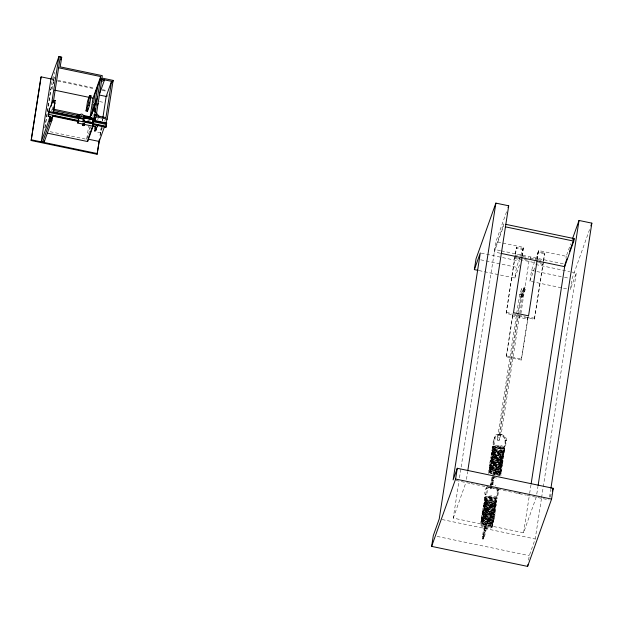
<?xml version="1.0" encoding="UTF-8"?>
<svg xmlns="http://www.w3.org/2000/svg" width="623" height="623" viewBox="0 0 623 623"><rect width="100%" height="100%" fill="white"/><g stroke="black" fill="none" stroke-linecap="round" stroke-linejoin="round"><path stroke-width="0.47" stroke-dasharray="3.12 2.34" d="M498.423 489.413C499.677 492.754 495.565 489.787 498.61 490.76L497.473 497.995L496.212 499.342L494.88 499.553L486.197 497.909L485.068 498.275L484.468 497.504M506.39 440.391C504.607 441.512 505.183 438.997 506.39 440.391C505.128 442.813 506.997 447.836 503.641 449.012C500.292 449.308 497.037 447.423 493.673 447.446C493.603 446.146 491.095 446.855 492.567 448.474C494.327 452.952 506.67 454.284 504.505 447.773C501.717 443.288 488.533 444.97 493.112 451.301C494.997 454.992 504.513 455.086 502.901 452.064C507.885 457.998 494.966 459.058 492.567 454.712C488.136 448.786 500.129 446.932 503.267 450.484C507.815 456.48 495.34 457.134 492.879 453.053M486.649 486.96C481.696 496.095 488.448 498.696 486.968 488.167C484.577 488.518 488.79 489.429 488.44 486.999M486.392 494.732L485.06 494.452M492.848 443.989L494.187 444.269L495.129 438.094L494.413 437.587L493.813 437.767L492.848 443.989L494.187 444.269M493.572 512.947C474.757 504.716 482.272 527.12 494.467 517.674C494.935 512.238 486.065 511.662 483.549 513.92C486.314 516.56 494.226 518.375 495.09 513.243C489.842 502.263 471.666 516.194 490.356 518.18C504.319 514.894 481.844 506.297 483.612 513.843M500.939 475.777C501.632 469.376 488.152 469.594 489.857 473.823M491.609 461.588L491.89 459.969C495.815 466.066 510.214 460.366 499.576 456.075C487.147 452.251 488.51 466.129 499.591 464.509C505.868 462.757 494.888 458.1 491.345 461.783C485.434 466.596 497.777 472.164 501.585 468.239C505.058 461.908 492.139 460.958 490.994 463.824C491.804 466.658 489.226 463.434 489.935 461.814C492.006 458.364 497.123 458.707 500.394 460.015C505.58 462.982 493.813 464.478 491.905 459.899C487.093 454.19 499.335 451.94 502.473 455.654M489.335 525.057C475.022 524.839 482.381 511.047 492.777 518.11M485.636 498.018C484.826 499.584 497.427 503.773 495.612 499.046C492.497 496.414 482.288 496.749 484.351 502.582C486.68 506.172 495.596 508.376 496.687 502.909C495.495 498.33 488.292 498.096 485.691 500.113C485.496 503.493 483.012 499.708 484.943 497.489C504.552 489.733 496.827 512.947 484.429 497.972C484.803 494.927 489.709 497.606 491.064 497.372C497.247 500.324 496.905 496.297 497.24 490.722M497.123 474.594C484.445 474.866 488.307 461.604 499.366 466.915C507.083 471.969 492.98 475.793 490.176 470.217M44.84 127.847L52.348 79.207L54.894 72.066M45.012 127.66L50.922 89.385M52.254 89.182L54.388 77.719M52.052 110.287L52.791 105.521M50.183 131.702L86.659 139.318L88.731 125.924M89.93 126.594L89.346 130.417L90.608 126.858M92.905 117.21L93.341 114.383M100.038 135.214L101.214 127.583M102.25 120.909L102.538 119.001M100.093 135.798L101.409 127.294M102.429 120.683L102.717 118.791M536.341 496.936L523.577 532.782L453.256 518.11L458.886 481.634M459.478 477.786L495.931 241.638L507.099 210.27M466.463 479.383L467.647 471.704M543.474 261.676L534.378 319.311L506.156 313.416L516.233 248.125L516.584 247.144L523.164 248.515L523.561 247.401L495.931 241.638M506.156 313.416L516.584 247.144M479.064 270.592L514.816 278.053L516.483 267.283L522.814 249.504L516.233 248.125M534.729 318.322L528.156 316.951L527.408 319.046L512.332 315.9L512.628 313.992M528.156 316.951L521.303 360.055L506.226 356.909L512.729 314.794M521.77 256.224L522.814 249.504M506.226 356.909L513.079 313.805L525.329 316.359M521.973 256.193L523.164 248.515M522.222 256.045L523.561 247.401M485.73 494.592L486.68 488.44A5.817 4.929 19.6 0 1 487.194 487.381M493.517 444.129L494.467 437.977A5.817 4.929 19.6 0 1 500.744 434.901A5.817 4.929 19.6 0 1 505.712 440.321L504.669 447.104A1.978 1.682 19.6 0 1 502.473 448.365L494.21 446.784A1.106 0.592 6.3 0 0 492.91 447.236L492.894 447.376A5.872 3.107 14.6 0 0 498.314 451.309A5.872 3.107 14.6 0 0 504.248 449.806A5.872 3.022 3 0 0 499.529 446.107A5.872 3.022 3 0 0 492.707 448.287A5.872 3.107 14.6 0 0 497.302 452.843A5.872 3.107 14.6 0 0 503.984 451.527A5.872 3.022 3 0 0 499.257 447.828A5.872 3.022 3 0 0 492.443 450.008A5.872 3.107 14.6 0 0 497.037 454.564A5.872 3.107 14.6 0 0 503.719 453.248A5.872 3.022 3 0 0 498.992 449.549A5.872 3.022 3 0 0 492.178 451.73A5.872 3.107 14.6 0 0 496.772 456.285A5.872 3.107 14.6 0 0 503.454 454.969A5.872 3.022 3 0 0 498.727 451.27A5.872 3.022 3 0 0 491.913 453.451A5.872 3.107 14.6 0 0 496.5 458.006A5.872 3.107 14.6 0 0 503.189 456.69A5.872 3.022 3 0 0 498.462 452.991A5.872 3.022 3 0 0 491.648 455.172A5.872 3.107 14.6 0 0 496.235 459.727A5.872 3.107 14.6 0 0 502.917 458.411A5.872 3.022 3 0 0 498.198 454.712A5.872 3.022 3 0 0 491.383 456.893A5.872 3.107 14.6 0 0 495.97 461.448A5.872 3.107 14.6 0 0 502.652 460.132A5.872 3.022 3 0 0 497.933 456.433A5.872 3.022 3 0 0 491.119 458.614A5.872 3.107 14.6 0 0 495.706 463.169A5.872 3.107 14.6 0 0 502.387 461.853A5.872 3.022 3 0 0 497.668 458.154A5.872 3.022 3 0 0 490.854 460.335A5.872 3.107 14.6 0 0 495.441 464.89A5.872 3.107 14.6 0 0 502.122 463.574A5.872 3.022 3 0 0 497.403 459.875A5.872 3.022 3 0 0 490.581 462.056A5.872 3.107 14.6 0 0 495.176 466.611A5.872 3.107 14.6 0 0 501.858 465.295A5.872 3.022 3 0 0 497.131 461.596A5.872 3.022 3 0 0 490.317 463.777A5.872 3.107 14.6 0 0 494.911 468.34A5.872 3.107 14.6 0 0 501.593 467.016A5.872 3.022 3 0 0 496.866 463.325A5.872 3.022 3 0 0 490.052 465.498A5.872 3.107 14.6 0 0 494.646 470.061A5.872 3.107 14.6 0 0 501.328 468.737A5.872 3.022 3 0 0 496.601 465.046A5.872 3.022 3 0 0 489.787 467.219A5.872 3.107 14.6 0 0 494.374 471.782A5.872 3.107 14.6 0 0 501.063 470.458A5.872 3.022 3 0 0 496.336 466.767A5.872 3.022 3 0 0 489.522 468.94A5.872 3.107 14.6 0 0 494.109 473.503A5.872 3.107 14.6 0 0 500.791 472.187A5.872 3.022 3 0 0 496.072 468.488A5.872 3.022 3 0 0 489.257 470.661A5.872 3.107 14.6 0 0 492.419 474.703M519.527 315.596L501.172 434.449L499.046 440.438L497.17 440.048L519.66 294.344L521.794 288.363L523.67 288.753L519.675 314.631M490.254 485.987L491.89 476.579M490.932 486.08L492.591 476.642M497.17 440.048L499.296 434.06L521.794 288.363M490.449 523.585L491.991 522.938L492.388 521.91L491.57 520.828L489.522 519.894L485.325 519.644L482.14 521.264L482.911 523.265L486.244 525.033L490.215 525.298L492.17 523.998L491.851 523.04L489.405 522.035L487.093 521.646L485.8 522.269L483.549 529.433L482.35 537.431L482.887 539.347L484.164 538.124L485.87 530.874L486.828 524.706L485.465 524.527L482.56 538.303L483.175 538.007L483.689 538.49L485.083 528.693L486.999 522.915M493.12 474.944L491.212 485.356M491.742 485.325L493.097 477.335M486.15 524.621L485.2 530.773A5.817 0.491 -78.2 0 1 483.51 537.906A5.817 0.491 -78.2 0 1 483.144 536.543L484.476 528.296L486.329 522.736A1.106 0.615 7.4 0 1 487.747 522.393A5.872 3.022 3 0 1 492.474 526.092A5.872 3.107 14.6 0 1 485.792 527.408A5.872 3.107 14.6 0 1 481.197 522.853A5.872 3.022 3 0 1 488.011 520.672A5.872 3.022 3 0 1 492.738 524.371A5.872 3.107 14.6 0 1 486.057 525.687A5.872 3.107 14.6 0 1 481.462 521.132A5.872 3.022 3 0 1 488.284 518.951A5.872 3.022 3 0 1 493.003 522.65A5.872 3.107 14.6 0 1 486.322 523.966A5.872 3.107 14.6 0 1 481.727 519.411A5.872 3.022 3 0 1 488.549 517.23A5.872 3.022 3 0 1 493.268 520.929A5.872 3.107 14.6 0 1 486.586 522.245A5.872 3.107 14.6 0 1 482 517.69A5.872 3.022 3 0 1 488.814 515.509A5.872 3.022 3 0 1 493.533 519.208A5.872 3.107 14.6 0 1 486.851 520.524A5.872 3.107 14.6 0 1 482.264 515.961A5.872 3.022 3 0 1 489.078 513.788A5.872 3.022 3 0 1 493.798 517.487A5.872 3.107 14.6 0 1 487.116 518.803A5.872 3.107 14.6 0 1 482.529 514.24A5.872 3.022 3 0 1 489.343 512.067A5.872 3.022 3 0 1 494.062 515.758A5.872 3.107 14.6 0 1 487.381 517.082A5.872 3.107 14.6 0 1 482.794 512.519A5.872 3.022 3 0 1 489.608 510.346A5.872 3.022 3 0 1 494.335 514.037A5.872 3.107 14.6 0 1 487.653 515.361A5.872 3.107 14.6 0 1 483.059 510.798A5.872 3.022 3 0 1 489.873 508.617A5.872 3.022 3 0 1 494.6 512.316A5.872 3.107 14.6 0 1 487.918 513.64A5.872 3.107 14.6 0 1 483.323 509.077A5.872 3.022 3 0 1 490.137 506.896A5.872 3.022 3 0 1 494.864 510.595A5.872 3.107 14.6 0 1 488.183 511.911A5.872 3.107 14.6 0 1 483.588 507.356A5.872 3.022 3 0 1 490.41 505.175A5.872 3.022 3 0 1 495.129 508.874A5.872 3.107 14.6 0 1 488.448 510.19A5.872 3.107 14.6 0 1 483.853 505.635A5.872 3.022 3 0 1 490.675 503.454A5.872 3.022 3 0 1 495.394 507.153A5.872 3.107 14.6 0 1 488.712 508.469A5.872 3.107 14.6 0 1 484.126 503.914A5.872 3.022 3 0 1 490.94 501.733A5.872 3.022 3 0 1 495.659 505.432A5.872 3.107 14.6 0 1 488.977 506.748A5.872 3.107 14.6 0 1 484.39 502.193A5.872 3.022 3 0 1 491.204 500.012A5.872 3.022 3 0 1 495.924 503.711A5.872 3.107 14.6 0 1 489.242 505.027A5.872 3.107 14.6 0 1 484.655 500.471A5.872 3.022 3 0 1 491.469 498.291A5.872 3.022 3 0 1 496.196 501.99A5.872 3.107 14.6 0 1 489.507 503.306A5.872 3.107 14.6 0 1 484.92 498.75A5.872 3.022 3 0 1 491.734 496.57A5.872 3.022 3 0 1 496.461 500.269A5.872 3.107 14.6 0 1 490.519 501.772A5.872 3.107 14.6 0 1 485.107 497.839L485.122 497.699A1.106 0.592 6.3 0 1 486.423 497.247L494.685 498.828A1.978 1.682 19.6 0 0 496.874 497.567L497.925 490.784A5.817 4.929 19.6 0 0 497.279 488.416M493.665 475.91L492.988 480.31A5.817 0.491 -78.2 0 1 491.866 485.543M499.046 440.438L518.429 314.864M518.577 313.906L521.537 294.741L523.67 288.753M494.343 476.003L492.84 484.476M520.914 313.47L524.737 288.706L521.56 297.638M530.461 258.654L530.718 256.988M505.035 440.259C505.619 451.13 502.434 447.197 494.319 446.107C493.463 445.881 492.006 446.372 492.295 447.454C494.491 447.431 493.712 448.762 496.438 449.985C499.467 451.885 504.965 450.289 503.493 448.692M566.58 288.854L529.893 281.199L531.551 270.429L537.883 252.65L544.463 254.02L544.814 253.031L538.233 251.661L537.049 259.339M527.408 319.046L527.704 317.138M521.303 360.055L527.806 317.94M536.847 259.37L537.883 252.65M537.299 259.191L538.63 250.547L566.252 256.31L570.723 243.764M534.378 319.311L543.272 261.699M543.42 260.741L544.463 254.02M543.63 260.71L544.814 253.031M523.577 532.782L529.503 494.382M529.651 493.424L530.983 484.787M565.957 258.234L566.252 256.31M536.785 494.055L537.968 486.376M528.584 560.124L529.277 555.638L535.212 538.965L541.442 498.634M541.589 497.676L576.283 272.967L570.637 271.792M549.564 497.029L550.755 489.343M486.828 524.706L485.465 524.527M492.622 474.508C494.117 465.342 507.301 477.459 494.031 474.57M493.556 473.901L494.117 472.273A1.106 0.615 7.4 0 1 495.542 471.93A5.872 3.022 3 0 1 500.261 475.629M493.93 474.921L494.763 472.491M50.665 90.101L53.804 81.278M51.623 110.73L52.262 108.932M86.659 139.318L89.548 131.219M97.671 119.733L98.302 117.949M107.421 96.479L108.059 94.696M102.468 127.419L100.568 132.761L94.953 131.585M104.687 121.197L105.637 118.526M515.026 255.967L515.377 254.978L521.015 256.154M521.949 256.349L522.347 255.235M514.816 278.053L519.504 264.892M512.332 315.9L513.079 313.805M520.812 296.439L523.998 287.507M521.801 296.034L524.987 287.102L529.106 260.43L524.075 259.378M538.233 251.661L538.63 250.547M522.549 297.226A0.95 0.81 19.6 0 0 521.56 296.011A0.95 0.81 19.6 0 0 520.937 297.264A0.95 0.81 19.6 0 0 522.549 297.226L525.726 288.301A0.95 0.81 19.6 0 0 524.737 287.078A0.95 0.81 19.6 0 0 524.114 288.332A0.95 0.81 19.6 0 0 525.726 288.301M537.026 259.495L537.423 258.381M529.893 281.199L534.892 267.158M453.256 518.11L465.7 483.16M589.576 229.537L572.007 278.87L570.349 289.64L576.283 272.967M550.078 497.232L551.347 493.665M491.952 487.661L490.854 488.915L490.099 487.677M494.654 472.647C495.083 472.164 501.811 474.228 499.225 475.956M490.433 487.762L491.461 487.809M484.476 497.473L485.177 497.123L485.8 497.777M497.053 474.601C507.706 473.511 496.531 463.761 491.095 468.2C489.678 469.469 488.782 472.242 492.723 474.087M483.549 513.92C481.766 522.058 503.314 517.106 487.544 514.372C474.002 515.556 493.735 524.301 492.801 518.118M482.63 518.928L482.514 520.688M490.301 470.295C492.91 466.627 505.588 470.957 499.467 475.808M486.906 523.071C488.938 522.619 493.307 525.407 491.64 526.225C498.548 520.633 480.863 516.342 480.434 523.678C482.218 532.385 501.344 527.58 489.296 521.63C476.268 518.842 483.113 530.383 491.64 526.225L487.435 526.676M53.78 77.665C52.76 84.705 52.776 76.162 55.19 77.961M486.781 507.955C474.765 510.471 490.472 520.657 493.393 515.626C493.899 513.329 487.163 512.371 484.46 513.461C480.894 513.282 480.917 519.753 483.308 518.663M492.225 461.285C487.054 464.867 503.213 468.504 501.094 464.182M484.772 505.183C488.666 510.689 502.169 506.709 493.712 501.422C487.887 497.722 479.515 505.954 489.413 502.325C498.104 501.468 498.05 512.519 488.525 509.131C476.128 505.121 489.328 497.154 495.051 502.543M484.663 510.042C483.993 511.483 482.311 508.329 482.95 507.106C484.663 504.124 488.845 503.571 491.921 504.404C496.663 504.708 497.216 512.176 491.376 511.288M485.457 504.879C480.278 508.197 496.297 512.386 494.304 507.69C480.06 500.495 478.409 517.487 493.696 514.139C498.159 511.312 492.123 506.647 488.619 507.488C485.177 508.578 482.591 509.061 485.231 506.585C499.428 501.827 498.174 519.925 484.055 510.424C481.26 514.715 495.596 516.537 493.603 512.955M494.265 447.548C490.028 449.899 501.25 455.148 503.368 451.208C504.28 448.108 491.306 447.244 493.291 451.379M484.967 510.035C506.156 509.466 483.845 518.702 484.344 508.757C490.807 516.093 501.523 507.434 486.727 507.963M498.236 473.122C505.674 470.824 488.237 465.996 488.237 473.355M485.769 504.864L490.496 504.498L494.678 506.117M494.654 447.501L499.358 447.15L503.509 448.731M494.576 457.492C484.437 459.19 494.164 467.92 499.872 465.848C506.982 463.824 499.046 456.721 494.763 458.84C486.158 461.986 496.92 453.342 501.359 458.419C507.543 463.964 494.475 466.705 491.524 461.635M492.552 461.269C508.493 458.248 502.862 474.119 491.056 465.132C488.728 472.958 511.024 468.566 495.075 465.63C481.517 466.791 501.383 475.489 500.324 469.399M483.666 518.624L488.362 518.274L492.536 519.862M490.114 484.702L493.097 484.694L495.885 485.901M499.163 460.825C510.759 459.221 496.749 449.588 492.684 454.813C492.248 457.562 491.22 455.919 491.251 453.248C493.564 449.401 499.638 449.993 502.948 452.142M497.014 473.239L498.338 473.114M490.55 523.577C479.765 525.376 477.763 511.413 490.441 515.143C501.102 519.481 486.727 525.088 482.7 519.014M489.265 525.064C497.006 525.43 492.715 516.171 487.022 517.814C478.153 517.402 479.702 526.583 487.466 526.684M494.514 457.5L499.335 457.804L501.92 459.065M499.233 460.825C483.783 459.494 493.105 447.594 502.714 453.894M497.084 473.231C483.129 472.452 490.41 458.987 500.799 465.895C503.143 469.166 490.317 468.239 491.664 464.742C498.384 459.813 508.469 471.899 496.056 471.05C481.89 468.488 493.572 458.076 501.126 464.236M496.547 478.051L491.874 477.047M491.446 511.296C477.732 511.07 483.604 498.634 493.72 503.61C498.891 506.795 486.991 507.831 485.208 503.524L484.92 505.206M493.735 474.477C495.752 474.788 493.323 472.919 493.338 474.259M52.348 79.207L53.749 79.503M57.557 80.297L94.688 88.045M102.304 89.634L107.07 90.631M52.168 79.946L54.053 80.336M57.822 81.122L94.564 88.793M102.102 90.366L106.813 91.347M99.587 101.565L104.267 102.538M87.594 120.512L91.363 121.298M500.44 250.664L494.724 249.473L503.82 223.922L503.431 226.429L494.335 251.98L500.051 253.172M501.39 250.867L565.045 264.144M522.79 256.52L528.654 257.751M530.321 258.093L536.193 259.316M537.968 259.69L543.599 260.866M514.987 257.486L516.872 257.875M517.806 258.07L520.626 258.662M538.521 262.392L543.217 263.373L542.867 264.362L538.155 263.381M514.637 258.475L537.221 263.186M481.236 253.14L519.808 261.185M535.827 264.526L569.695 271.597M480.73 259.822L516.483 267.283M531.551 270.429L563.542 277.103M564.485 277.297L568.246 278.084M519.66 294.344L521.537 294.741M506.507 312.435L512.145 313.61M506.577 355.92L521.653 359.066M499.296 434.06L501.172 434.449M486.921 486.625L489.771 487.217M490.722 487.42L500.23 489.405M517.331 492.972L520.182 493.564M455.989 480.481L470.248 483.456M471.198 483.65L526.318 495.153M527.268 495.347L549.12 499.911M442.081 519.535L535.212 538.965M437.097 536.403L529.277 555.638M493.112 451.301C509.575 461.526 506.717 439.908 492.427 448.778C488.541 455.631 504.575 457.952 502.691 453.856M485.325 501.764C492.848 510.035 504.1 498.361 490.215 497.162C480.278 497.271 488.65 505.043 494.639 502.613C498.898 499.973 485.551 496.765 483.713 502.083C482.848 508.563 496.087 509.7 494.6 506.008M500.23 469.321C497.076 465.926 485.224 467.756 489.631 473.628M482.389 520.68C496.04 530.337 498.416 512.355 483.643 516.911C478.402 520.478 494.522 524.145 492.505 519.808M502.901 452.064C500.908 448.864 491.29 450.055 493.003 453.061M501.897 459.019C503.898 463.785 485.995 458.847 494.062 455.67C508.049 453.451 501.227 464.984 492.411 456.425C505.775 466.199 508.376 447.96 493.478 452.711C488.479 455.927 504.365 460.132 502.395 455.545M485.496 501.842C487.131 505.417 496.733 505.565 495.106 502.527M496.663 488.72L497.232 490.815M506.398 440.297C507.021 433.46 493.525 431.77 494.343 438.319C496.796 434.69 504.35 434.161 505.027 440.344M488.915 473.2A5.872 3.107 14.6 0 1 488.993 472.39A5.872 3.022 3 0 1 495.807 470.209A5.872 3.022 3 0 1 500.526 473.908A5.872 3.107 14.6 0 1 498.135 475.505M491.306 487.443A5.817 0.491 -78.2 0 1 490.776 487.739M487.568 522.666C487.856 523.779 488.082 520.244 487.568 522.666M495.363 472.203C495.635 473.348 495.869 469.781 495.363 472.203M482.498 536.348C483.246 538.194 484.577 535.344 482.498 536.348M492.334 480.138L493.665 480.403L492.411 480.076M484.546 530.601L485.87 530.874L484.546 530.601"/><path stroke-width="0.93" d="M76.707 115.839L76.769 116.299A1.067 0.903 19.6 0 0 78.576 116.696L78.482 116.976A1.067 0.903 19.6 0 1 76.668 116.61L76.917 115.419A1.067 0.903 19.6 0 1 78.716 115.8L78.607 116.797M78.677 116.571L78.615 116.104A1.067 0.903 19.6 0 0 78.288 115.683M94.54 105.708L94.548 106.105L94.813 105.217M94.891 105.046L95.124 103.293L94.953 103.714M99.509 139.575L97.095 154.286L31.15 140.525L40.869 77.587L41.126 76.87L51.413 79.012M31.15 140.525L41.126 76.87M44.303 140.681L44.031 142.441L51.982 120.114L52.768 115.621L78.778 121.111M48.244 116.439L49.505 108.815L48.244 116.439L50.525 116.914L50.689 116.462L48.399 115.979M105.894 122.715L107.172 119.141L113.145 80.406L101.923 78.07L102.297 75.648L60.205 66.863L61.7 57.176L58.897 56.592L50.946 78.919L41.227 141.857L49.178 119.53L49.622 116.657M51.25 106.105L58.897 56.592M52.768 115.621L50.681 120.994L49.7 121.415L50.525 116.914M50.681 120.994L51.327 117.42L50.401 117.716L50.689 116.462M53.376 101.705L60.299 56.888M79.339 117.295L53.344 111.906L55.182 100.42L53.944 100.482L53.594 102.764L54.871 103.029L53.204 112.195M76.668 117.124L76.979 115.769L76.8 116.26M93.1 124.07L92.741 125.753L95.405 126.726L77.797 123.05L78.062 121.337M78.327 119.624L78.716 117.054M77.922 122.684L78.872 117.179L78.7 117.669M79.549 117.848L79.962 115.232A1.721 1.456 19.6 0 1 81.854 114.149A1.721 1.456 19.6 0 1 83.311 115.948L82.906 118.549L79.549 117.848L82.914 118.526M82.984 121.726L83.817 116.174M92.5 122.552L84.518 121.283A0.818 0.693 19.6 0 1 83.825 120.426L84.479 117.926M86.052 110.956L87.547 101.276L89.595 95.514L90.997 95.81L89.502 105.489L87.454 111.252L86.052 110.956L88.1 105.194L89.595 95.514M87.454 111.252L87.859 108.612M90.21 116.353L91.978 104.866M92.29 103.48L92.087 104.516M92.274 102.951L93.014 98.169L100.708 76.567L58.617 67.782M47.403 133.151L87.617 141.546L87.866 139.926M91.706 115.13L93.177 105.575M93.621 102.709L94.945 94.104L100.498 78.529L101.899 78.817L96.292 115.13L94.891 114.834M94.073 109.679L94.649 105.91M95.023 103.488L97.64 86.542M92.897 119.99L92.305 122.84M94.12 111.252L94.47 108.97L95.716 108.908L95.241 111.976L94.12 111.252L95.405 111.517L95.241 111.976M93.878 120.364L100.498 78.529M94.283 117.716L94.128 118.175L94.836 114.609M100.334 78.981L100.708 76.567M94.937 121.002L95.942 116.797L107.172 119.141M96.129 115.59L96.503 113.168L98.94 116.174M101.736 79.277L101.362 81.699L104.539 79.861L99.478 94.096M94.603 130.838L95.288 127.956L96.183 128.143L95.693 130.433L94.603 130.838L95.693 130.433M95.405 126.726L95.163 128.322L96.012 128.688L95.56 130.799L97.71 124.896M95.537 126.36L95.031 128.089L96.144 128.322M97.585 125.262L97.429 126.749M97.095 154.286L99.446 139.03M102.927 117.474L106.175 96.448L111.556 81.325L101.269 79.176M111.556 81.325L105.949 117.638L94.727 115.294M92.734 124.514L105.91 127.271L106.665 122.996L93.473 120.247M105.91 127.271L106.665 122.996M467.795 470.747L508.695 205.792L495.869 203.114L453.139 479.881L457.274 468.278L553.255 488.307L551.589 499.078L527.619 566.408L431.638 546.379L433.297 535.609L439.231 518.936L480.302 252.938L474.36 269.611L478.129 270.39M474.36 269.611L476.027 258.841L495.869 203.114M431.638 546.379L455.608 479.048L457.274 468.278M521.957 257.743L513.477 312.691L528.553 315.838L537.034 260.889M531.131 483.822L565.069 263.988M501.001 253.374L564.656 266.66L573.76 241.109L574.141 238.601L505.72 224.319M538.116 485.418L579.024 220.464L591.85 223.143L550.903 488.377M527.619 566.408L527.891 564.609M89.424 103.145L89.517 102.117M93.466 104.096L93.232 105.116M94.937 104.687L95.054 103.644M92.734 125.776L92.991 124.553M94.805 105.388L94.875 104.96M97.453 105.31L98.115 103.441M76.318 116.914L76.497 116.4M78.397 117.358L78.303 117.467A1.067 0.903 19.6 0 1 78.101 117.638M60.743 59.855L61.7 57.176M53.944 100.482L52.9 101.269L55.182 100.42M54.707 103.488L54.871 103.029M53.594 109.687L53.921 109.181M51.164 117.872L51.327 117.42L50.564 117.256M42.629 142.145L50.261 120.714M52.418 117.311L52.581 116.851M54.606 112.654L54.769 112.202M78.615 121.571L54.146 116.462L54.193 115.917M54.146 116.462L54.31 116.01M78.101 121.547L78.28 121.049M77.797 123.05L78.101 122.186M81.029 116.548L81.932 116.696L81.605 115.839L81.029 116.548L81.815 116.462M81.333 116.189L81.753 116.244M90.117 98.278L90.997 95.81M83.856 116.065L93.987 118.463L92.913 125.278L88.63 137.333M83.381 119.157L78.926 118.206M84.167 118.3L84.346 118.004M83.825 120.426L83.856 120.332A0.818 0.693 19.6 0 0 84.549 121.189L92.095 122.856M84.673 117.973L92.804 119.811M92.142 112.265L94.579 105.419M95.093 103.979L97.694 96.682M94.47 108.97L93.59 109.305L89.876 117.763M84.837 117.988L92.477 119.476M94.291 118.129L94.455 117.669M93.177 123.852L78.49 120.885M94.992 119.476L95.942 116.797M87.617 141.546L93.029 126.36M112.514 82.197L113.145 80.406M104.306 127.178L99.221 141.46L87.991 139.124M508.057 207.584L508.695 205.792M572.319 239.287L579.024 220.464M565.373 263.233L566.992 258.67M569.593 251.373L574.141 238.601M590.877 225.884L591.85 223.143M552.305 490.986L553.255 488.307M49.349 109.274L53.064 100.817M90.039 117.303L93.59 109.305M83.264 124.273L83.918 124.273M87.921 117.397L87.15 117.233M86.285 122.248L87.15 122.466M91.122 118.035L91.628 118.222M90.273 123.05L91.075 123.222M76.676 115.901L76.808 115.714A1.067 0.903 19.6 0 1 78.046 115.543M76.395 116.688L76.637 116.205A1.067 0.903 19.6 0 1 76.831 116.057M78.716 116.501L78.895 117.062L78.615 116.104M76.52 116.517L76.528 116.501A1.067 0.903 19.6 0 1 76.964 116.252M49.7 121.415L50.845 120.535M87.072 117.35L87.827 117.451M91.558 118.097L90.974 118.097M86.301 122.225L87.173 122.435M94.307 109.43L95.716 108.908M50.136 118.588L51.187 118.323M87.197 117.319L87.734 117.412M87.734 117.529L87.204 117.397M91.184 118.129L91.869 118.284L91.254 118.378M90.872 123.222L90.428 123.128M99.625 95.085L106.175 96.448M54.66 90.164L93.014 98.169M88.1 105.194L89.502 105.489M53.196 109.126L80.32 114.788M83.132 115.372L90.615 116.937M53.477 110.435L79.666 115.901M93.699 118.829L95.568 119.219M49.1 111.462L79.261 117.755M93.395 120.706L106.595 123.463M62.214 114.211L65.983 114.998M97.079 121.493L98.964 121.882M48.952 112.444L79.105 118.736M93.248 121.687L106.44 124.444M48.656 114.321L78.817 120.613M92.959 123.564L106.151 126.321M92.897 124.063L106.074 126.812M52.605 116.08L54.03 116.376M49.178 119.53L51.982 120.114M505.339 226.827L573.76 241.109M31.407 139.809L97.352 153.57M455.608 479.048L551.589 499.078M83.194 124.771A0.989 0.514 8.8 0 1 82.781 123.985A0.989 0.514 8.8 0 1 84.191 123.985A0.989 0.514 8.8 0 1 84.362 124.771M83.381 123.502L84.089 123.658L83.381 123.502M83.607 118.183L83.295 120.216A1.402 1.184 19.6 0 0 84.479 121.68L92.056 123.253A0.911 0.771 19.6 0 0 93.061 122.669L93.458 120.114A1.075 0.911 19.6 0 0 92.554 118.993L84.946 117.412A1.215 1.028 19.6 0 0 83.607 118.183M82.867 125.41A0.989 0.514 8.8 0 0 84.463 125.293A0.989 0.514 8.8 0 0 83.186 124.553A0.989 0.514 8.8 0 0 82.867 125.41M82.984 125.41A0.787 0.413 8.8 0 0 84.261 125.316A0.787 0.413 8.8 0 0 83.233 124.732A0.787 0.413 8.8 0 0 82.984 125.41"/></g></svg>
